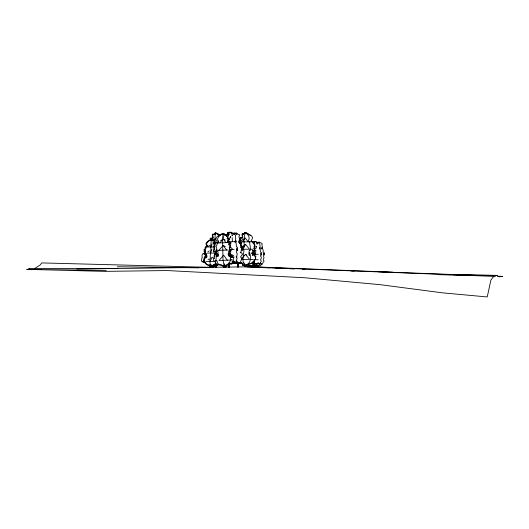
<?xml version="1.0" encoding="UTF-8"?>
<svg xmlns="http://www.w3.org/2000/svg" width="529" height="529" viewBox="0 0 529 529"><rect width="100%" height="100%" fill="white"/><g stroke="black" fill="none" stroke-linecap="round" stroke-linejoin="round"><path stroke-width="0.79" d="M215.204 264.963L215.634 267.099M234.936 262.166L234.446 263.468L236.608 263.27M236.364 262.166C235.431 264.586 238.07 262.966 237.673 262.615M243.869 264.579L244.12 265.307L245.218 265.122L245.297 266.715M229.09 267.013L229.083 262.946M215.323 263.092L215.032 264.963L214.364 264.229L213.187 264.712C213.974 267.105 211.501 265.274 212.109 267.396M210.145 267.205L210.258 265.075M226.591 235.987L226.339 234.413L225.202 235.147M209.874 265.869L209.887 267.205M237.931 263.442L237.971 266.841M252.703 265.862L252.644 265.479M238.083 266.841L238.05 262.754L238.149 266.841M225.493 265.565L225.513 267L225.414 265.856M210.066 267.205L210.079 265.869M229.46 263.574L229.447 267.013M205.497 258.04L205.51 257.583M245.172 266.715L245.192 265.994M228.799 263.667L228.806 267.013M215.422 267.099L215.25 265.505L213.981 265.598M228.726 263.025L228.713 267.013M214.926 244.259L215.177 234.023L215.415 234.724L215.627 232.998L216.077 233.679M215.303 267.099L215.065 265.505L213.987 265.776M244.987 266.715L244.616 263.442L243.876 262.853C243.042 265.75 242.375 255.567 243.962 255.243C241.779 255.758 245.178 251.235 243.446 249.245C242.626 248.081 243.624 246.54 244.378 247.142C244.16 244.867 244.034 242.533 243.988 240.212C243.499 236.919 245.284 239.015 244.537 235.226C245.277 234.764 244.193 232.271 245.747 233.157M227.82 238.751L228.237 232.773L228.548 234.367L228.964 232.052L229.361 232.985M238.222 266.841L238.11 262.754L238.248 266.841L237.686 266.841M252.802 266.074L252.849 265.327L252.869 265.803M205.06 252.492L204.505 250.177L203.89 249.688L205.08 248.875L205.113 247.638C205.774 246.858 208.34 246.097 206.198 244.742L205.993 243.578L207.507 241.462L210.476 239.835L212.327 239.432L213.187 240.113L213.108 243.109L213.372 244.028L214.08 243.578L214.305 246.349M253.14 262.04L253.53 262.179L253.041 266.98M236.45 263.178L236.767 263.409L236.999 262.668M252.591 264.209L252.664 262.741L252.604 263.138M230.386 247.936L230.882 242.322L228.799 244.729M230.809 250.567L230.247 256.982L234.149 256.982M203.929 260.222L203.222 260.533L203.969 260.136M229.322 234.102L229.322 234.651M225.976 265.856L225.909 267L225.896 265.565M233.772 261.624L233.983 262.364L234.724 262.358L234.512 262.979C235.121 264.269 237.739 262.734 235.789 262.08M210.443 265.075L210.251 267.205L210.489 265.075M254.184 267.132L254.231 262.853L253.53 262.179M238.057 262.278L237.99 262.9L237.263 263.138L235.617 261.934M204.644 253.166L203.956 250.931L205.001 250.739M206.138 257.663L206.502 256.267C205.034 255.692 206.779 254.304 205.649 253.808M256.215 246.19L255.93 248.465L253.543 248.465M255.362 254.27L255.904 250.475M255.362 259.746L255.904 255.95M224.541 263.759L224.514 265.889M243.684 234.215L243.942 233.686M241.594 245.463L241.574 246.785L240.926 247.261M236.298 234.486L236.265 233.95M240.47 252.842L240.338 252.095M213.69 234.592L213.828 234.023L214.509 234.717M205.807 256.3L206.184 253.636M212.327 238.929L212.87 238.03M232.224 263.178L233.375 263.409L234.433 262.324M236.721 263.085L236.714 262.615M252.247 263.263L252.73 261.822M211.964 267.396L211.99 266.067L212.565 265.386M235.815 262.324L235.041 263.409L235.193 262.629M254.515 265.307L253.285 265.677L253.398 266.98M210.76 247.01L212.063 243.909M210.615 265.386L211.732 266.067L211.779 267.396L211.236 264.712C209.57 264.791 210.436 264.176 209.94 261.815C209.775 260.089 209.715 259.243 210.681 258.172C209.405 258.013 210.952 250.971 211.931 249.172M214.185 246.752L213.465 251.07L214.093 251.48M210.231 261.399L211.997 257.193L213.2 258.245M210.231 240.596L210.132 238.546L210.469 238.057L211.309 238.182M204.974 253.88C203.123 255.633 204.478 252.703 204.723 251.936M226.333 236.192L226.749 235.246L227.992 234.651L227.622 233.263L227.939 232.707L229.269 232.813L230.499 232.052L232.205 232.833L233.071 234.003M239.895 243.624L240.133 241.065L238.963 236.529L239.802 235.035L239.253 234.526L238.235 234.744L237.541 233.54L236.794 234.36L236.761 233.157L236.271 232.773L233.553 234.373M253.146 242.084L253.345 241.885C254.68 241.912 255.461 241.052 256.439 242.421C256.796 244.305 258.714 240.219 258.628 243.148C258.919 240.688 260.46 243.32 260.533 242.765C260.691 242.976 263.158 243.32 261.822 244.491C262.576 246.329 261.842 248.617 263.171 249.953L263.111 252.207C264.639 252.181 264.612 253.464 264.513 254.978C263.931 255.567 263.673 251.844 263.475 253.86C262.516 256.228 265.128 257.411 263.336 259.098C262.338 260.499 265.571 260.777 263.111 262.311L262.338 264.262L261.009 263.885L260.288 262.715M228.383 240.933L230.783 236.602M252.042 253.814L252.154 252.928L251.46 252.974M230.518 263.184L230.055 264.361L228.277 263.541M228.045 232.985L228.211 232.707C229.526 232.813 229.857 231.676 231.034 232.833C231.352 234.645 232.449 234.572 233.058 232.985C235.107 233.408 233.302 234.492 235.729 235.035L235.703 235.299C234.671 239.115 236.569 242.963 236.344 246.739L237.428 247.228L237.62 249.88L237.349 250.766L236.635 248.114L236.41 252.783C237.871 253.331 236.919 254.766 236.893 255.785L236.529 256.102C235.24 257.484 238.017 257.921 236.813 259.15L236.344 260.46C236.298 267.502 233.54 258.304 232.866 261.716L231.894 261.934M229.97 237.719L230.776 236.41M240.159 243.624L240.173 242.818L239.743 243.089M216.235 264.645L215.779 266.008M214.305 240.345L215.574 238.453L212.863 240.133M245.575 266.715L245.628 265.102L248.081 263.892C250.389 261.749 250.872 258.741 250.376 255.679L249.662 252.485L249.384 255.447L249.066 254.846L248.835 253.146L249.371 250.151C250.832 252.968 250.402 245.013 249.734 244.133C250.548 241.707 247.248 241.416 249.027 239.088L249.152 237.673L248.2 235.094L245.648 232.694L244.768 233.097M239.531 243.089L239.901 242.818L240.88 243.671L240.583 246.375L241.727 247.36L242.13 246.812L240.979 245.172L241.462 243.049L240.417 241.33L240.847 239.73L240.378 238.546L240.821 237.673L242.322 238.215L242.884 237.098C240.913 231.385 243.664 235.273 243.962 233.732L244.96 232.615L245.806 232.694L251.401 235.676L252.631 237.673L251.354 240.662L252.631 242.024M497.604 276.204L502.55 276.396L499.178 276.799L496.414 275.397L494.271 276.799L493.656 276.396L490.899 280.006L487.242 296.948L442.568 292.848L380.146 284.668L304.883 277.765L167.197 270.55L104.775 271.37L26.45 269.36L106.283 270.385M217.538 264.374L217.326 264.963L216.163 264.229M229.48 244.127L230.882 242.322M204.584 250.931L205.08 250.739M242.209 241.852L245.277 238.07L248.339 241.852M242.269 248.637L245.628 244.491L249.476 249.232L242.553 249.232M245.456 254.277L241.297 259.402L249.609 259.402L245.456 254.277L246.838 255.13M215.885 267.099L215.951 265.479L218.794 264.269M252.267 253.675L254.674 250.726M241.33 247.38L241.68 246.402L240.397 244.762L241.006 243.049L240.047 241.541M242.11 263.131L241.608 263.753L241.277 262.596M247.81 264.209L248.18 265.419L249.212 265.472L249.714 266.259L250.402 266.074C251.215 264.381 251.136 266.636 252.373 265.875L252.756 267.687L252.545 266.041L251.024 265.803M218.186 264.374C217.776 265.743 215.541 263.012 214.39 264.712L214.364 266.14L212.466 266.087L212.261 267.396L211.666 267.396L211.613 266.067L207.183 264.685L205.556 262.801C204.657 261.505 204.207 260.334 204.868 258.344C207.117 251.295 205.338 261.71 207.064 256.267L206.297 253.808C203.215 255.679 206.389 252.035 205.272 250.177L204.723 249.688L205.788 248.875C204.868 246.633 209.193 246.745 206.786 244.742L206.608 243.578L207.957 241.462L210.628 239.835L212.288 239.432C213.048 242.414 215.938 237.865 214.225 243.109L214.966 244.081M226.617 265.822L224.838 265.955L224.673 267.562L224.058 267.588L223.912 265.975L221.38 264.956C219.687 265.122 217.65 263.945 217.214 262.278L217.32 261.551L215.878 260.499L216.275 256.876C217.28 253.199 217.333 252.637 218.041 256.453L218.563 254.244C217.082 253.523 218.761 251.956 217.631 251.282L216.976 251.401C214.629 253.55 217.763 248.392 216.361 246.904L215.739 246.335L216.864 245.297L217.313 242.897L219.839 242.904L223.251 238.949L225.328 240.14M217.049 249.47L215.687 250.382L218.9 250.336L223.172 245.377L225.308 246.6M233.514 233.871L234.605 232.753L235.22 233.434M206.178 246.633L206.899 246.236M228.938 242.229L229.202 241.727L228.588 240.424L229.09 239.227L228.541 238.374L227.708 238.533M214.953 233.481L215.971 233.071L218.074 234.248M254.27 250.488L253.642 251.149L252.736 250.078M222.253 234.003L223.357 233.567L226.703 235.894L228.012 238.44L227.9 239.862C225.757 242.302 229.851 242.302 228.978 244.881L229.976 245.84C227.794 247.36 231.92 253.292 228.733 250.898L228.158 253.913C230.26 261.729 227.549 246.931 230.214 256.393C230.981 259.435 230.254 264.183 226.518 264.784L224.488 265.955C225.38 267.958 223.046 268.011 223.82 265.975L220.553 264.963C218.589 265.089 215.931 264.202 215.197 262.285L215.336 261.557L213.478 260.513L214.04 256.889C215.369 253.14 215.495 252.683 216.321 256.459L217.022 254.251L216.202 253.279L216.387 251.659M224.732 235.147L225.605 234.42L225.817 234.982M215.078 243.684L214.45 244.028L213.987 243.109M213.868 265.75L214.926 265.505L215.217 267.099L216.004 267.099L216.044 265.479L217.67 264.837M251.83 262.701L250.025 263.892L245.78 265.102L245.681 266.715M253.219 243.452L253.087 242.494M234.129 261.703L233.249 263.144L232.145 263.435M216.004 267.099L216.116 265.479L218.808 264.645M217.115 254.079L216.52 254.429L216.672 256.314M218.609 242.057L217.28 242.943C218.662 243.459 219.224 240.702 217.763 240.212L217.518 238.804L219.171 235.927L222.742 233.593L223.489 233.481L224.415 234.559M220.6 240.721L221.922 239.835M27.958 269.36L29.148 268.58L117.861 268.58M34.663 268.58L40.184 264.969L41.758 262.92L213.247 267.416M233.95 261.716L233.104 261.795M209.98 245.238L207.209 247.01L214.814 247.01M207.871 251.764L209.226 250.898M208.042 259.719L209.365 258.873M243.228 239.333L239.141 241.852L250.64 241.852M240.735 247.506L245.628 244.491M239.022 263.131L238.05 263.753L237.415 262.596M204.406 253.424C201.814 252.961 201.708 255.996 202.316 257.63L201.767 258.205C201.926 259.104 201.569 259.514 201.443 260.427L201.397 260.962L202.547 262.027A1.111 1.071 -90 0 1 203.486 261.974C203.513 262.457 204.829 262.529 204.161 261.974A1.111 0.959 -90 0 0 203.315 262.02L202.885 261.485M226.141 235.246L227.701 234.651L227.232 233.263L228.462 232.542C229.778 232.727 230.512 231.748 231.775 233.038M230.532 257.18L231.398 257.061M214.49 251.249C217.121 252.055 213.28 254.343 214.371 256.314L214.926 256.777M258.734 242.56C260.797 243.962 259.719 249.08 260.579 252.207L261.498 252.571L261.663 254.515L261.432 255.17L260.903 253.219L260.579 256.334L261.187 256.902L261.386 258.192L260.737 259.098C260.017 260.407 262.331 260.896 260.579 262.311C260.539 267.495 258.205 260.724 257.63 263.23L257.365 263.422C256.512 262.926 256.34 265.862 255.864 263.673L254.72 263.277L254.667 267.132M258.939 263.23L258.569 263.422C257.491 262.801 257.101 265.955 256.446 263.673L254.826 263.277L254.747 267.132L254.065 267.132L254.138 262.853L252.902 262.086M227.199 238.229L227.589 238.017L227.305 237.581M229.943 256.585C231.107 258.099 234.334 255.871 233.686 258.476L232.998 259.984L233.216 261.095L232.396 262.047L231.781 264.355L230.115 263.508A2.235 1.58 -90 0 0 229.884 263.396M203.381 253.636L204.544 253.656M215.693 251.48L216.381 251.249M229.864 247.684L231.067 247.598L232.568 249.232C231.034 249.205 231.57 250.554 230.36 250.852L229.52 251.579L229.487 253.517L233.547 255.56L232.496 256.01L229.526 255.659L229.606 256.142M211.898 238.665L212.823 237.481C212.241 236.642 211.699 232.509 213.663 234.717L215.184 232.998L217.485 233.487L220.289 235.16M256.796 265.518L256.221 265.36M228.363 263.667L231.193 263.607M216.13 251.48L215.105 251.348M215.356 264.229L214.133 264.712L214.113 266.14L212.532 266.087L212.301 267.396M224.329 267.568L223.013 259.719L222.564 238.652L223.126 233.494L223.502 237.944M232.886 261.868L233.104 261.597M241.727 247.36L242.553 247.228C242.123 248.035 243.611 250.938 242.176 250.495L241.727 248.835C241.25 246.983 241.31 251.857 240.913 252.783L241.958 253.113L242.342 254.019L242.335 254.866L241.588 255.11L241.687 255.785L241.098 256.102C239.115 257.702 243.499 257.795 241.568 259.15L240.021 263.072L237.964 262.602L236.985 261.015L236.225 260.685M227.12 238.268L227.9 238.017L227.358 237.435M219.839 242.904L229.487 242.52L227.41 241.33M218.9 250.336L228.032 249.999M229.513 249.926L230.994 249.853L229.573 249.04M227.325 260.222L223.674 255.15L219.052 260.513L232.132 259.99L230.717 259.184M257.61 265.862L256.591 266.113L255.157 265.36M253.279 243.671C253.331 241.746 255.395 240.761 257.253 242.421L257.735 243.109M215.581 260.559L216.969 260.539M30.715 269.605L40.964 269.492M76.884 269.003L252.247 266.775M228.72 241.654L236.423 241.654L235.617 240.345M213.795 242.236L217.611 242.236M250.243 249.232L252.551 249.232M231.028 249.536L234.149 249.536M236.489 249.536L237.124 249.536M207.328 253.06L216.387 253.06L215.277 252.088M252.498 254.27L258.258 254.27M236.489 256.982L237.124 256.982M250.303 259.402L253.074 259.402M253.933 259.746L258.258 259.746M206.217 261.399L215.171 261.399M225.294 267L225.976 267L225.982 265.565M209.801 267.205L209.775 265.869L209.782 267.205L210.37 267.205M239.63 262.853L242.394 263.442L242.421 265.188L245.026 265.155L245.192 265.631M204.948 262.086L204.505 262.377L205.007 262.47M117.319 266.775L198.944 267.846M438.534 274.63L497.029 275.397M438.918 274.657L451.237 274.816M452.884 274.835L496.414 275.397M214.509 257.782L214.39 258.542M350.932 271.02L354.232 271.106M364.95 271.39L374.843 271.648M378.142 271.734L475.366 275.331M249.106 266.074C247.453 266.702 247.499 264.943 245.787 265.419M392.69 272.19L253.067 266.808L274.505 267.945M493.656 276.396L246.726 266.775L259.045 267.409M251.639 241.912L253.464 242.024L253.741 244.133L255.196 245.119L254.442 245.721C252.551 247.274 257.418 252.677 253.874 250.237L253.047 250.151C251.672 250.753 253.801 252.445 252.009 253.146L252.763 255.328C253.437 251.526 253.576 251.983 254.991 255.679L255.659 259.283L253.894 260.394L254.059 261.114C253.431 263.025 250.885 264.037 248.954 263.971L245.82 265.102L245.906 266.57L244.94 266.715L244.735 265.122L242.732 265.188L242.705 263.442L240.232 262.853L238.81 263.753L238.156 262.219M250.105 266.074L248.815 265.862M262.331 267.581L269.724 267.958M275.47 268.256L279.577 268.468M276.158 268.031L284.397 268.461M289.343 268.719L294.296 268.977M302.535 269.413L305.008 269.539M215.845 251.295L214.999 251.407C211.428 253.96 216.249 248.451 214.252 246.917L213.458 246.342L214.913 245.304L214.9 243.796L215.528 242.91C217.128 243.638 218.047 240.602 216.136 240.219L215.832 238.81L217.029 236.774L220.897 234.261L223.615 233.481L224.719 234.274L224.924 235.167M211.164 239.835L212.122 239.432C212.777 241.647 213.141 239.954 214.377 240.741M206.846 246.302L206.006 246.369L205.741 247.215M255.904 265.122L253.417 265.677L253.53 266.98M241.211 247.215L241.541 247.301M234.671 261.981L233.606 261.934L233.183 263.343L232.35 263.455L232.066 262.966M241.112 237.805L240.292 237.673L239.796 238.546L240.325 239.73L239.842 241.33M229.493 255.791L231.325 255.705L230.657 255.203M209.266 264.751L209.729 265.075M218.827 234.816L219.489 235.16M247.341 233.302L244.907 232.615L243.419 234.334C241.475 232.132 242.044 236.284 242.593 237.098L242.295 237.944L241.449 238.096M250.343 265.803L252.386 266.041L252.631 267.687M247.936 233.864L250.786 235.676M211.693 267.396L211.58 266.067L206.641 264.685L204.829 262.801C203.857 261.518 203.288 260.42 204.055 258.344L204.981 255.917L205.569 256.201M216.295 255.223L217.366 256.367M258.02 265.856L260.486 265.551L261.458 264.48L261.306 263.68M229.368 247.612L229.692 248.002M250.845 241.079L251.308 241.713M223.251 238.949L225.949 242.692M223.172 245.377L226.551 250.072M219.304 236.06L216.07 233.071L215.277 232.998L214.338 234.116C213.987 235.584 211.494 231.847 213.326 237.481L212.79 238.599L211.388 238.057L210.965 238.929L211.355 239.968M253.755 255.454L253.358 254.416M259.197 263.68L259.309 264.48L258.132 265.862L257.001 266.113L254.899 265.036L254.555 265.598L253.312 265.677L253.358 266.98M212.374 239.994C210.8 239.088 211.197 243.763 210.76 245.35C211.111 249.047 210.76 251.116 210.278 253.067M252.631 265.479L252.578 264.91M253.391 253.854L252.597 252.564L252.426 255.309M225.301 265.856L225.394 267M232.178 237.647L232.416 241.654M228.535 264.943L228.607 267.013L229.526 267.013L229.335 263.574L229.374 267.013M222.226 265.492L222.564 266.213L223.721 265.994L223.959 267.581L224.785 267.555L225.023 265.955L227.325 265.942L227.291 264.202M209.881 265.075L209.934 267.205M237.587 262.424L237.772 266.841M237.64 262.424L237.772 266.649M237.792 262.424L237.891 266.841M254.462 241.403L254.462 244.722M254.462 245.33L254.462 249.523M254.462 250.402L254.462 256.076M254.462 259.415L254.462 267.132M225.691 265.565L225.691 267M31.905 269.605A2216.708 68.393 -90 0 1 29.148 268.58M235.312 240.774C234.056 244.305 236.397 240.88 235.312 240.774M259.706 247.817C258.641 250.442 260.618 247.856 259.706 247.817M239.134 240.774C237.951 242.302 238.916 243.565 239.776 241.125L239.478 240.523L239.134 240.774M261.875 247.817C260.374 250.475 263.178 247.81 261.875 247.817M228.581 235.326L228.502 235.835L228.581 235.326M232.535 235.431C231.907 236.628 231.702 234.294 232.535 235.431M257.345 243.889L256.77 243.803L257.345 243.889M256.023 246.712C256.519 247.989 256.486 245.456 256.023 246.712"/></g></svg>
